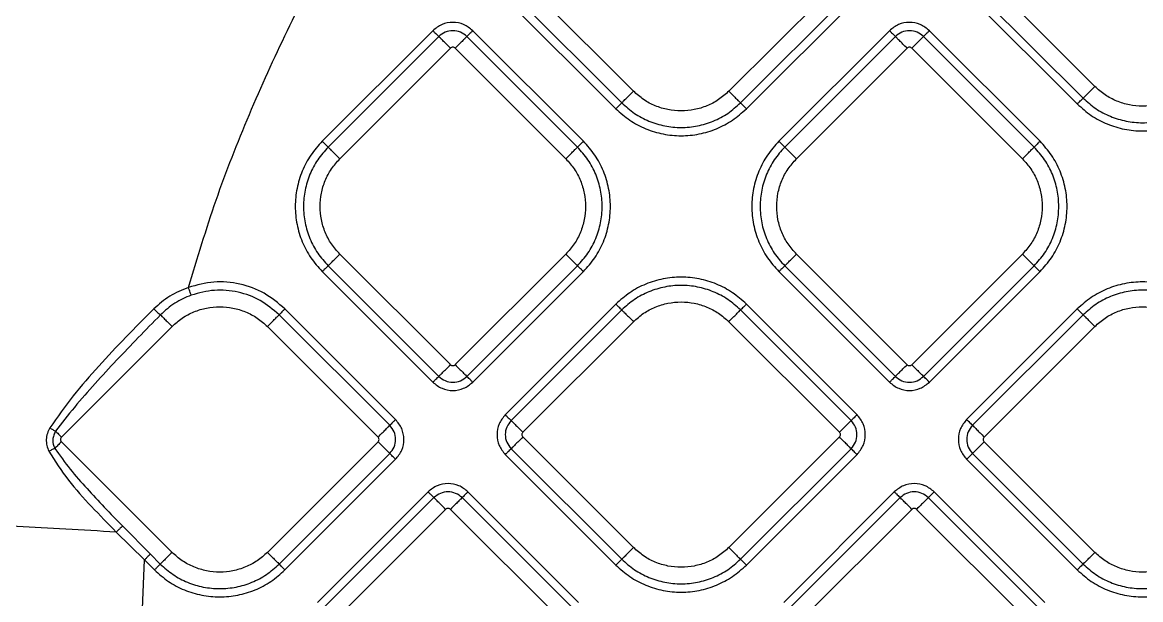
# Model space of a CAD drawing. Extents: x 943 to 1030, y 781 to 934.
# Drawn here: x 974.61 to 981.27, y 847.36 to 850.8 of the extents above; entities that cross this region are included whole.
import ezdxf

# ---------------------------------------------------------------- set-up
doc = ezdxf.new("R2010")
doc.units = 0
doc.header["$MEASUREMENT"] = 0
doc.layers.add('1', color=4, linetype='Continuous')

# ---------------------------------------------------------------- blocks, each defined once
blk = doc.blocks.new('AIRA')
at = {"layer": '1', "color": 3, "linetype": 'Continuous', "lineweight": 25}
for p, q in [((37.8158, 47.2516), (37.157, 47.9105)), ((35.0678, 47.2231), (34.409, 47.882)), ((36.2948, 47.882), (35.6359, 47.2231)), ((37.0873, 47.8407), (37.7461, 47.1819)), ((34.3044, 47.7774), (34.9632, 47.1185)), ((34.3393, 47.8122), (34.9981, 47.1534)), ((35.7057, 47.1534), (36.3645, 47.8122)), ((35.7405, 47.1185), (36.3994, 47.7774)), ((37.0524, 47.8059), (37.7113, 47.147)), ((33.8734, 47.5838), (33.2146, 46.925)), ((34.7697, 46.925), (34.1109, 47.5838)), ((36.5929, 47.5838), (35.9341, 46.925)), ((37.4892, 46.925), (36.8304, 47.5838)), ((33.9083, 47.549), (33.2495, 46.8902)), ((34.7348, 46.8902), (34.076, 47.549)), ((36.6278, 47.549), (35.9689, 46.8901)), ((37.4543, 46.8901), (36.7955, 47.549)), ((33.3192, 46.8204), (33.978, 47.4793)), ((34.0063, 47.4793), (34.6651, 46.8204)), ((36.0387, 46.8204), (36.6975, 47.4792)), ((36.7258, 47.4792), (37.3846, 46.8204)), ((33.978, 45.5935), (33.3192, 46.2523)), ((34.6651, 46.2523), (34.0063, 45.5935)), ((36.6975, 45.5934), (36.0387, 46.2523)), ((37.3846, 46.2523), (36.7258, 45.5934)), ((33.2495, 46.1826), (33.9083, 45.5237)), ((34.076, 45.5237), (34.7348, 46.1826)), ((35.9689, 46.1825), (36.6278, 45.5237)), ((36.7955, 45.5237), (37.4543, 46.1825)), ((33.2146, 46.1477), (33.8734, 45.4889)), ((34.1109, 45.4889), (34.7697, 46.1477)), ((35.9341, 46.1477), (36.5929, 45.4888)), ((36.8304, 45.4888), (37.4892, 46.1477)), ((34.9633, 45.9542), (34.3044, 45.2953)), ((36.3994, 45.2953), (35.7406, 45.9542)), ((33.6165, 45.232), (32.9577, 45.8908)), ((33.6514, 45.2668), (32.9925, 45.9257)), ((34.9981, 45.9193), (34.3393, 45.2605)), ((36.3645, 45.2605), (35.7057, 45.9193)), ((37.7112, 45.9257), (37.0524, 45.2668)), ((37.7461, 45.8908), (37.0873, 45.232)), ((31.661, 45.1622), (32.3198, 45.8211)), ((32.8879, 45.8211), (33.5468, 45.1622)), ((34.409, 45.1907), (35.0678, 45.8496)), ((35.636, 45.8496), (36.2948, 45.1907)), ((37.157, 45.1622), (37.8158, 45.8211)), ((35.0678, 44.5036), (34.409, 45.1625)), ((36.2948, 45.1625), (35.636, 44.5036)), ((32.3198, 44.4751), (31.661, 45.134)), ((33.5468, 45.134), (32.8879, 44.4751)), ((34.3393, 45.0927), (34.9981, 44.4339)), ((35.7057, 44.4339), (36.3645, 45.0927)), ((37.8158, 44.4751), (37.157, 45.134)), ((32.9577, 44.4054), (33.6165, 45.0642)), ((32.9925, 44.3705), (33.6514, 45.0294)), ((34.3044, 45.0579), (34.9633, 44.399)), ((35.7406, 44.399), (36.3994, 45.0579)), ((37.0524, 45.0294), (37.7112, 44.3705)), ((37.0873, 45.0642), (37.7461, 44.4054)), ((33.8449, 44.8358), (33.1861, 44.177)), ((34.7412, 44.177), (34.0824, 44.8358)), ((36.6214, 44.8358), (35.9626, 44.177)), ((37.5177, 44.177), (36.8589, 44.8358)), ((33.8798, 44.801), (33.2209, 44.1421)), ((34.7063, 44.1421), (34.0475, 44.801)), ((36.6563, 44.801), (35.9975, 44.1422)), ((37.4828, 44.1422), (36.824, 44.801)), ((33.2907, 44.0724), (33.9495, 44.7312)), ((33.9778, 44.7312), (34.6366, 44.0724)), ((36.0672, 44.0724), (36.726, 44.7313)), ((36.7543, 44.7313), (37.4131, 44.0724)), ((32.0266, 44.6303), (32.1907, 44.4647)), ((31.9877, 44.5961), (32.1559, 44.4299)), ((32.102, 43.0929), (32.1559, 44.4299)), ((32.1559, 44.4299), (32.2152, 44.3705)), ((32.1907, 44.4647), (32.2501, 44.4054))]:
    blk.add_line(p, q, dxfattribs=at)
for points, knots in [([(30.9137, 47.3891), (30.9741, 47.5793), (31.095, 47.9597), (31.3174, 48.5159), (31.5688, 49.0593), (31.8518, 49.587), (32.1624, 50.0992), (32.3938, 50.4245), (32.5094, 50.5871)], [0, 0, 0, 0, 0.166667, 0.333333, 0.5, 0.666668, 0.833334, 1, 1, 1, 1]), ([(32.4176, 46.0541), (32.4704, 46.2282), (32.5761, 46.5769), (32.7761, 47.0866), (33.0028, 47.586), (33.2546, 48.0743), (33.4417, 48.3891), (33.5353, 48.5465)], [0, 0, 0, 0, 0.199118, 0.39883, 0.599052, 0.79956, 1, 1, 1, 1]), ([(34.1109, 47.5838), (34.0935, 47.5976), (34.0587, 47.6251), (33.9921, 47.637), (33.9254, 47.625), (33.8908, 47.5976), (33.8734, 47.5838)], [0, 0, 0, 0, 0.250225, 0.500436, 0.750211, 1, 1, 1, 1]), ([(36.8304, 47.5838), (36.813, 47.5976), (36.7782, 47.625), (36.7116, 47.637), (36.6449, 47.625), (36.6103, 47.5975), (36.5929, 47.5838)], [0, 0, 0, 0, 0.250225, 0.500436, 0.750211, 1, 1, 1, 1]), ([(34.076, 47.549), (34.0638, 47.5587), (34.0392, 47.5781), (33.9921, 47.5865), (33.945, 47.5781), (33.9205, 47.5587), (33.9083, 47.549)], [0, 0, 0, 0, 0.249635, 0.500178, 0.750078, 1, 1, 1, 1]), ([(36.7955, 47.549), (36.7833, 47.5586), (36.7587, 47.578), (36.7116, 47.5865), (36.6645, 47.5781), (36.64, 47.5587), (36.6278, 47.549)], [0, 0, 0, 0, 0.249635, 0.500178, 0.750078, 1, 1, 1, 1]), ([(34.0063, 47.4793), (34.0042, 47.4809), (34.0001, 47.4842), (33.9921, 47.4856), (33.9842, 47.4842), (33.9801, 47.4809), (33.978, 47.4793)], [0, 0, 0, 0, 0.25001, 0.5, 0.74999, 1, 1, 1, 1]), ([(36.7258, 47.4792), (36.7237, 47.4809), (36.7196, 47.4842), (36.7116, 47.4856), (36.7037, 47.4842), (36.6996, 47.4809), (36.6975, 47.4792)], [0, 0, 0, 0, 0.25001, 0.5, 0.74999, 1, 1, 1, 1]), ([(32.4176, 46.0541), (32.3795, 46.0385), (32.3034, 46.0074), (32.242, 45.9529), (32.2115, 45.9258)], [0, 0, 0, 0, 0.501891, 1, 1, 1, 1]), ([(32.4343, 46.0077), (32.4004, 45.9933), (32.3326, 45.9643), (32.2781, 45.9148), (32.2509, 45.89)], [0, 0, 0, 0, 0.499947, 1, 1, 1, 1]), ([(32.2115, 45.9258), (32.1557, 45.8699), (32.0442, 45.7581), (31.883, 45.5861), (31.7274, 45.4097), (31.6377, 45.2814), (31.5928, 45.2173)], [0, 0, 0, 0, 0.250405, 0.500552, 0.750147, 1, 1, 1, 1]), ([(32.2509, 45.89), (32.2067, 45.845), (32.119, 45.7556), (31.989, 45.6198), (31.8617, 45.4818), (31.7386, 45.3422), (31.6633, 45.2446), (31.6264, 45.1968)], [0, 0, 0, 0, 0.202346, 0.401618, 0.603557, 0.80574, 1, 1, 1, 1]), ([(32.2115, 45.9258), (32.2156, 45.9218), (32.2242, 45.9134), (32.2364, 45.902), (32.2462, 45.8934), (32.2493, 45.8911), (32.2509, 45.89)], [0, 0, 0, 0, 0.241766, 0.5, 0.758234, 1, 1, 1, 1]), ([(33.978, 45.5935), (33.9801, 45.5918), (33.9842, 45.5885), (33.9921, 45.5871), (34.0001, 45.5885), (34.0042, 45.5918), (34.0063, 45.5935)], [0, 0, 0, 0, 0.25001, 0.5, 0.74999, 1, 1, 1, 1]), ([(36.6975, 45.5934), (36.6996, 45.5918), (36.7037, 45.5885), (36.7116, 45.5871), (36.7196, 45.5885), (36.7237, 45.5918), (36.7258, 45.5934)], [0, 0, 0, 0, 0.25001, 0.5, 0.74999, 1, 1, 1, 1]), ([(33.8734, 45.4889), (33.8908, 45.4751), (33.9256, 45.4477), (33.9922, 45.4357), (34.0589, 45.4477), (34.0935, 45.4752), (34.1109, 45.4889)], [0, 0, 0, 0, 0.250225, 0.500436, 0.750211, 1, 1, 1, 1]), ([(33.9083, 45.5237), (33.9205, 45.5141), (33.9451, 45.4947), (33.9921, 45.4862), (34.0393, 45.4946), (34.0638, 45.514), (34.076, 45.5237)], [0, 0, 0, 0, 0.249635, 0.500178, 0.750078, 1, 1, 1, 1]), ([(36.5929, 45.4888), (36.6103, 45.4751), (36.645, 45.4476), (36.7117, 45.4357), (36.7784, 45.4477), (36.813, 45.4751), (36.8304, 45.4888)], [0, 0, 0, 0, 0.250225, 0.500436, 0.750211, 1, 1, 1, 1]), ([(36.6278, 45.5237), (36.64, 45.514), (36.6646, 45.4946), (36.7116, 45.4861), (36.7588, 45.4946), (36.7832, 45.514), (36.7955, 45.5237)], [0, 0, 0, 0, 0.249635, 0.500178, 0.750078, 1, 1, 1, 1]), ([(34.3044, 45.2953), (34.2907, 45.2779), (34.2632, 45.2432), (34.2513, 45.1765), (34.2632, 45.1099), (34.2907, 45.0752), (34.3044, 45.0579)], [0, 0, 0, 0, 0.250225, 0.500436, 0.750211, 1, 1, 1, 1]), ([(36.3994, 45.0579), (36.4131, 45.0753), (36.4406, 45.11), (36.4526, 45.1767), (36.4406, 45.2433), (36.4131, 45.278), (36.3994, 45.2953)], [0, 0, 0, 0, 0.250225, 0.500436, 0.750211, 1, 1, 1, 1]), ([(33.6165, 45.0642), (33.6262, 45.0765), (33.6456, 45.101), (33.6541, 45.1481), (33.6456, 45.1952), (33.6262, 45.2197), (33.6165, 45.232)], [0, 0, 0, 0, 0.249635, 0.500178, 0.750078, 1, 1, 1, 1]), ([(33.6514, 45.0294), (33.6651, 45.0467), (33.6926, 45.0815), (33.7045, 45.1482), (33.6925, 45.2148), (33.6651, 45.2495), (33.6514, 45.2668)], [0, 0, 0, 0, 0.250225, 0.500436, 0.750211, 1, 1, 1, 1]), ([(34.3393, 45.2605), (34.3296, 45.2482), (34.3102, 45.2237), (34.3017, 45.1766), (34.3102, 45.1295), (34.3296, 45.105), (34.3393, 45.0927)], [0, 0, 0, 0, 0.249635, 0.500178, 0.750078, 1, 1, 1, 1]), ([(36.3645, 45.0927), (36.3742, 45.105), (36.3936, 45.1295), (36.4021, 45.1766), (36.3936, 45.2237), (36.3742, 45.2482), (36.3645, 45.2605)], [0, 0, 0, 0, 0.249635, 0.500178, 0.750078, 1, 1, 1, 1]), ([(37.0524, 45.2668), (37.0387, 45.2494), (37.0112, 45.2147), (36.9992, 45.148), (37.0112, 45.0814), (37.0387, 45.0467), (37.0524, 45.0294)], [0, 0, 0, 0, 0.250225, 0.500436, 0.750211, 1, 1, 1, 1]), ([(37.0873, 45.232), (37.0776, 45.2197), (37.0582, 45.1952), (37.0497, 45.1481), (37.0581, 45.101), (37.0775, 45.0765), (37.0873, 45.0642)], [0, 0, 0, 0, 0.249635, 0.500178, 0.750078, 1, 1, 1, 1]), ([(31.5928, 45.2173), (31.5871, 45.2064), (31.5756, 45.1848), (31.5698, 45.148), (31.5719, 45.111), (31.5814, 45.0888), (31.5862, 45.0776)], [0, 0, 0, 0, 0.250928, 0.500383, 0.749501, 1, 1, 1, 1]), ([(31.5928, 45.2173), (31.5955, 45.2155), (31.6009, 45.2118), (31.6097, 45.2064), (31.6183, 45.2012), (31.6237, 45.1982), (31.6264, 45.1968)], [0, 0, 0, 0, 0.247402, 0.5, 0.752598, 1, 1, 1, 1]), ([(31.6264, 45.1968), (31.6221, 45.1889), (31.6135, 45.1732), (31.6106, 45.1551), (31.6101, 45.1461), (31.6101, 45.1459), (31.6101, 45.1453), (31.61, 45.1431), (31.61, 45.1343), (31.6117, 45.117), (31.618, 45.1028), (31.6217, 45.0946)], [0, 0, 0, 0, 0.249589, 0.500225, 0.500357, 0.501475, 0.504643, 0.516735, 0.563922, 0.749672, 1, 1, 1, 1]), ([(31.661, 45.1622), (31.6593, 45.1602), (31.6561, 45.156), (31.6547, 45.1481), (31.6561, 45.1401), (31.6593, 45.136), (31.661, 45.134)], [0, 0, 0, 0, 0.25001, 0.5, 0.74999, 1, 1, 1, 1]), ([(33.5468, 45.134), (33.5484, 45.136), (33.5517, 45.1401), (33.5531, 45.1481), (33.5517, 45.156), (33.5484, 45.1602), (33.5468, 45.1622)], [0, 0, 0, 0, 0.25001, 0.5, 0.74999, 1, 1, 1, 1]), ([(34.409, 45.1907), (34.4074, 45.1887), (34.4041, 45.1845), (34.4027, 45.1766), (34.4041, 45.1687), (34.4074, 45.1645), (34.409, 45.1625)], [0, 0, 0, 0, 0.2500103, 0.5, 0.7499897, 1, 1, 1, 1]), ([(36.2948, 45.1625), (36.2965, 45.1645), (36.2997, 45.1687), (36.3011, 45.1766), (36.2997, 45.1845), (36.2965, 45.1887), (36.2948, 45.1907)], [0, 0, 0, 0, 0.25001, 0.5, 0.74999, 1, 1, 1, 1]), ([(37.157, 45.1622), (37.1553, 45.1602), (37.1521, 45.156), (37.1507, 45.1481), (37.1521, 45.1401), (37.1553, 45.136), (37.157, 45.134)], [0, 0, 0, 0, 0.25001, 0.5, 0.74999, 1, 1, 1, 1]), ([(31.5862, 45.0776), (31.5891, 45.0793), (31.5949, 45.0826), (31.6041, 45.0872), (31.6133, 45.0914), (31.6189, 45.0936), (31.6217, 45.0946)], [0, 0, 0, 0, 0.24737, 0.5, 0.75263, 1, 1, 1, 1]), ([(31.6217, 45.0946), (31.6514, 45.053), (31.7109, 44.9696), (31.8123, 44.8551), (31.9175, 44.7421), (31.9896, 44.6682), (32.0266, 44.6303)], [0, 0, 0, 0, 0.249902, 0.499849, 0.743772, 1, 1, 1, 1]), ([(31.5862, 45.0776), (31.6234, 45.0193), (31.698, 44.9024), (31.8397, 44.7471), (31.9383, 44.6464), (31.9877, 44.5961)], [0, 0, 0, 0, 0.332782, 0.666473, 1, 1, 1, 1]), ([(34.0824, 44.8358), (34.065, 44.8496), (34.0302, 44.877), (33.9636, 44.889), (33.8969, 44.877), (33.8623, 44.8495), (33.8449, 44.8358)], [0, 0, 0, 0, 0.250225, 0.500436, 0.750211, 1, 1, 1, 1]), ([(34.0475, 44.801), (34.0353, 44.8106), (34.0107, 44.83), (33.9636, 44.8385), (33.9165, 44.8301), (33.892, 44.8107), (33.8798, 44.801)], [0, 0, 0, 0, 0.249635, 0.500178, 0.750078, 1, 1, 1, 1]), ([(36.8589, 44.8358), (36.8415, 44.8496), (36.8067, 44.8771), (36.7401, 44.889), (36.6734, 44.877), (36.6388, 44.8496), (36.6214, 44.8358)], [0, 0, 0, 0, 0.250225, 0.500436, 0.750211, 1, 1, 1, 1]), ([(36.824, 44.801), (36.8118, 44.8107), (36.7872, 44.8301), (36.7401, 44.8385), (36.693, 44.8301), (36.6685, 44.8107), (36.6563, 44.801)], [0, 0, 0, 0, 0.249635, 0.500178, 0.750078, 1, 1, 1, 1]), ([(31.9877, 44.5961), (31.8869, 44.6016), (31.6854, 44.6128), (31.3954, 44.6289), (31.123, 44.644), (30.8748, 44.6578), (30.6564, 44.6699), (30.4737, 44.68), (30.3274, 44.6882), (30.2661, 44.6916), (30.2354, 44.6933)], [0, 0, 0, 0, 0.1250044, 0.2499982, 0.3750021, 0.4999978, 0.6250008, 0.7499975, 0.8749979, 1, 1, 1, 1]), ([(33.9778, 44.7312), (33.9757, 44.7329), (33.9716, 44.7362), (33.9636, 44.7376), (33.9557, 44.7362), (33.9516, 44.7329), (33.9495, 44.7312)], [0, 0, 0, 0, 0.25001, 0.5, 0.74999, 1, 1, 1, 1]), ([(36.7543, 44.7313), (36.7522, 44.7329), (36.7481, 44.7362), (36.7401, 44.7376), (36.7322, 44.7362), (36.7281, 44.7329), (36.726, 44.7313)], [0, 0, 0, 0, 0.25001, 0.5, 0.74999, 1, 1, 1, 1]), ([(32.0266, 44.6303), (32.025, 44.6293), (32.0219, 44.6272), (32.0122, 44.6191), (32.0003, 44.6082), (31.9918, 44.6), (31.9877, 44.596)], [0, 0, 0, 0, 0.242083, 0.500023, 0.75795, 1, 1, 1, 1])]:
    blk.add_open_spline(points, degree=3, knots=knots, dxfattribs=at)
for points in [[(33.8734, 47.5838), (33.8776, 47.5797), (33.8858, 47.5714), (33.8967, 47.5606), (33.905, 47.5523), (33.9072, 47.5501), (33.9083, 47.549)], [(34.1109, 47.5838), (34.1067, 47.5797), (34.0985, 47.5714), (34.0876, 47.5606), (34.0793, 47.5523), (34.0771, 47.5501), (34.076, 47.549)], [(36.5929, 47.5838), (36.5971, 47.5797), (36.6053, 47.5714), (36.6162, 47.5606), (36.6245, 47.5523), (36.6267, 47.5501), (36.6278, 47.549)], [(36.8304, 47.5838), (36.8262, 47.5797), (36.8179, 47.5714), (36.8071, 47.5606), (36.7988, 47.5523), (36.7966, 47.5501), (36.7955, 47.549)], [(33.978, 47.4793), (33.9697, 47.4875), (33.9532, 47.5041), (33.9315, 47.5258), (33.9149, 47.5423), (33.9105, 47.5468), (33.9083, 47.549)], [(34.076, 47.549), (34.0738, 47.5468), (34.0694, 47.5423), (34.0528, 47.5258), (34.0311, 47.5041), (34.0146, 47.4875), (34.0063, 47.4793)], [(36.6975, 47.4792), (36.6892, 47.4875), (36.6727, 47.5041), (36.651, 47.5257), (36.6344, 47.5423), (36.63, 47.5467), (36.6278, 47.549)], [(36.7955, 47.549), (36.7933, 47.5467), (36.7889, 47.5423), (36.7723, 47.5257), (36.7506, 47.5041), (36.7341, 47.4875), (36.7258, 47.4792)], [(34.9981, 47.1534), (35.0003, 47.1556), (35.0047, 47.16), (35.0213, 47.1766), (35.043, 47.1983), (35.0595, 47.2148), (35.0678, 47.2231)], [(35.6359, 47.2231), (35.6163, 47.2056), (35.577, 47.1705), (35.5065, 47.1338), (35.4308, 47.1106), (35.3519, 47.1029), (35.273, 47.1106), (35.1973, 47.1338), (35.1268, 47.1705), (35.0875, 47.2056), (35.0678, 47.2231)], [(35.6359, 47.2231), (35.6442, 47.2148), (35.6608, 47.1983), (35.6824, 47.1766), (35.699, 47.16), (35.7035, 47.1556), (35.7057, 47.1534)], [(37.8158, 47.2516), (37.8076, 47.2434), (37.791, 47.2268), (37.7694, 47.2051), (37.7528, 47.1885), (37.7483, 47.1841), (37.7461, 47.1819)], [(38.384, 47.2516), (38.3643, 47.2341), (38.325, 47.199), (38.2545, 47.1623), (38.1788, 47.1391), (38.0999, 47.1314), (38.021, 47.1391), (37.9453, 47.1623), (37.8748, 47.199), (37.8355, 47.2341), (37.8158, 47.2516)], [(34.9981, 47.1534), (34.997, 47.1523), (34.9948, 47.1501), (34.9865, 47.1418), (34.9756, 47.131), (34.9674, 47.1227), (34.9632, 47.1185)], [(34.9981, 47.1534), (35.0226, 47.1316), (35.0715, 47.0879), (35.1593, 47.0421), (35.2536, 47.0133), (35.3519, 47.0037), (35.4502, 47.0133), (35.5444, 47.0421), (35.6322, 47.0879), (35.6812, 47.1316), (35.7057, 47.1534)], [(35.7405, 47.1185), (35.7364, 47.1227), (35.7281, 47.131), (35.7173, 47.1418), (35.709, 47.1501), (35.7068, 47.1523), (35.7057, 47.1534)], [(37.7113, 47.147), (37.7154, 47.1512), (37.7237, 47.1595), (37.7345, 47.1703), (37.7428, 47.1786), (37.745, 47.1808), (37.7461, 47.1819)], [(37.7461, 47.1819), (37.7706, 47.1601), (37.8195, 47.1164), (37.9074, 47.0706), (38.0016, 47.0418), (38.0999, 47.0322), (38.1982, 47.0418), (38.2924, 47.0706), (38.3803, 47.1164), (38.4292, 47.1601), (38.4537, 47.1819)], [(34.9632, 47.1185), (34.9901, 47.0945), (35.0439, 47.0466), (35.1404, 46.9963), (35.2439, 46.9646), (35.3519, 46.954), (35.4598, 46.9646), (35.5634, 46.9963), (35.6599, 47.0466), (35.7136, 47.0945), (35.7405, 47.1185)], [(37.7113, 47.147), (37.7381, 47.1231), (37.7919, 47.0751), (37.8884, 47.0248), (37.9919, 46.9931), (38.0999, 46.9825), (38.2079, 46.9931), (38.3114, 47.0248), (38.4079, 47.0751), (38.4617, 47.1231), (38.4886, 47.147)], [(33.2146, 46.925), (33.1906, 46.8981), (33.1426, 46.8444), (33.0924, 46.7479), (33.0606, 46.6443), (33.0501, 46.5364), (33.0606, 46.4284), (33.0924, 46.3249), (33.1426, 46.2284), (33.1906, 46.1746), (33.2146, 46.1477)], [(33.2495, 46.8902), (33.2276, 46.8657), (33.1839, 46.8167), (33.1382, 46.7289), (33.1093, 46.6346), (33.0997, 46.5364), (33.1093, 46.4381), (33.1382, 46.3438), (33.1839, 46.256), (33.2276, 46.207), (33.2495, 46.1826)], [(33.2146, 46.925), (33.2187, 46.9209), (33.227, 46.9126), (33.2378, 46.9018), (33.2461, 46.8935), (33.2483, 46.8913), (33.2495, 46.8902)], [(33.3192, 46.8204), (33.3109, 46.8287), (33.2943, 46.8453), (33.2727, 46.8669), (33.2561, 46.8835), (33.2517, 46.8879), (33.2495, 46.8902)], [(34.6651, 46.8204), (34.6734, 46.8287), (34.69, 46.8453), (34.7116, 46.8669), (34.7282, 46.8835), (34.7326, 46.8879), (34.7348, 46.8902)], [(34.7697, 46.925), (34.7656, 46.9209), (34.7573, 46.9126), (34.7465, 46.9018), (34.7382, 46.8935), (34.736, 46.8913), (34.7348, 46.8902)], [(34.7348, 46.1826), (34.7567, 46.207), (34.8004, 46.256), (34.8461, 46.3438), (34.875, 46.4381), (34.8846, 46.5364), (34.875, 46.6346), (34.8461, 46.7289), (34.8004, 46.8167), (34.7567, 46.8657), (34.7348, 46.8902)], [(34.7697, 46.1477), (34.7937, 46.1746), (34.8417, 46.2284), (34.8919, 46.3249), (34.9237, 46.4284), (34.9342, 46.5364), (34.9237, 46.6443), (34.8919, 46.7479), (34.8417, 46.8444), (34.7937, 46.8981), (34.7697, 46.925)], [(35.9341, 46.925), (35.9101, 46.8981), (35.8621, 46.8443), (35.8118, 46.7478), (35.7801, 46.6443), (35.7696, 46.5363), (35.7801, 46.4284), (35.8118, 46.3248), (35.8621, 46.2283), (35.9101, 46.1746), (35.9341, 46.1477)], [(35.9689, 46.8901), (35.9471, 46.8656), (35.9034, 46.8167), (35.8577, 46.7289), (35.8288, 46.6346), (35.8192, 46.5363), (35.8288, 46.4381), (35.8577, 46.3438), (35.9034, 46.256), (35.9471, 46.207), (35.9689, 46.1825)], [(35.9341, 46.925), (35.9382, 46.9208), (35.9465, 46.9126), (35.9573, 46.9017), (35.9656, 46.8934), (35.9678, 46.8912), (35.9689, 46.8901)], [(36.0387, 46.8204), (36.0304, 46.8287), (36.0138, 46.8452), (35.9922, 46.8669), (35.9756, 46.8835), (35.9712, 46.8879), (35.9689, 46.8901)], [(37.3846, 46.8204), (37.3929, 46.8287), (37.4094, 46.8452), (37.4311, 46.8669), (37.4477, 46.8835), (37.4521, 46.8879), (37.4543, 46.8901)], [(37.4892, 46.925), (37.4851, 46.9208), (37.4768, 46.9126), (37.466, 46.9017), (37.4577, 46.8934), (37.4554, 46.8912), (37.4543, 46.8901)], [(37.4543, 46.1825), (37.4762, 46.207), (37.5199, 46.256), (37.5656, 46.3438), (37.5945, 46.4381), (37.6041, 46.5363), (37.5945, 46.6346), (37.5656, 46.7289), (37.5199, 46.8167), (37.4762, 46.8656), (37.4543, 46.8901)], [(37.4892, 46.1477), (37.5132, 46.1746), (37.5612, 46.2283), (37.6114, 46.3248), (37.6431, 46.4284), (37.6537, 46.5363), (37.6431, 46.6443), (37.6114, 46.7478), (37.5612, 46.8443), (37.5132, 46.8981), (37.4892, 46.925)], [(33.3192, 46.2523), (33.3016, 46.2719), (33.2666, 46.3112), (33.2298, 46.3818), (33.2067, 46.4575), (33.1989, 46.5364), (33.2067, 46.6153), (33.2298, 46.691), (33.2666, 46.7615), (33.3016, 46.8008), (33.3192, 46.8204)], [(34.6651, 46.8204), (34.6827, 46.8008), (34.7177, 46.7615), (34.7545, 46.691), (34.7776, 46.6153), (34.7854, 46.5364), (34.7776, 46.4575), (34.7545, 46.3818), (34.7177, 46.3112), (34.6827, 46.2719), (34.6651, 46.2523)], [(36.0387, 46.2523), (36.0211, 46.2719), (35.9861, 46.3112), (35.9493, 46.3817), (35.9261, 46.4574), (35.9184, 46.5363), (35.9261, 46.6152), (35.9493, 46.6909), (35.9861, 46.7615), (36.0211, 46.8007), (36.0387, 46.8204)], [(37.3846, 46.8204), (37.4021, 46.8007), (37.4372, 46.7615), (37.474, 46.6909), (37.4971, 46.6152), (37.5048, 46.5363), (37.4971, 46.4574), (37.474, 46.3817), (37.4372, 46.3112), (37.4021, 46.2719), (37.3846, 46.2523)], [(33.2495, 46.1826), (33.2517, 46.1848), (33.2561, 46.1892), (33.2727, 46.2058), (33.2943, 46.2275), (33.3109, 46.244), (33.3192, 46.2523)], [(34.6651, 46.2523), (34.6734, 46.244), (34.69, 46.2275), (34.7116, 46.2058), (34.7282, 46.1892), (34.7326, 46.1848), (34.7348, 46.1826)], [(35.9689, 46.1825), (35.9712, 46.1848), (35.9756, 46.1892), (35.9922, 46.2058), (36.0138, 46.2274), (36.0304, 46.244), (36.0387, 46.2523)], [(37.3846, 46.2523), (37.3929, 46.244), (37.4094, 46.2274), (37.4311, 46.2058), (37.4477, 46.1892), (37.4521, 46.1848), (37.4543, 46.1825)], [(33.2495, 46.1826), (33.2483, 46.1815), (33.2461, 46.1793), (33.2378, 46.171), (33.227, 46.1601), (33.2187, 46.1519), (33.2146, 46.1477)], [(34.7697, 46.1477), (34.7656, 46.1519), (34.7573, 46.1601), (34.7465, 46.171), (34.7382, 46.1793), (34.736, 46.1815), (34.7348, 46.1826)], [(35.9689, 46.1825), (35.9678, 46.1814), (35.9656, 46.1792), (35.9573, 46.1709), (35.9465, 46.1601), (35.9382, 46.1518), (35.9341, 46.1477)], [(37.4892, 46.1477), (37.4851, 46.1518), (37.4768, 46.1601), (37.466, 46.1709), (37.4577, 46.1792), (37.4554, 46.1814), (37.4543, 46.1825)], [(32.9925, 45.9257), (32.9529, 45.9593), (32.8736, 46.0266), (32.7252, 46.0797), (32.5683, 46.0949), (32.4678, 46.0677), (32.4176, 46.0541)], [(35.7406, 45.9542), (35.7137, 45.9782), (35.6599, 46.0261), (35.5634, 46.0764), (35.4599, 46.1081), (35.3519, 46.1187), (35.2439, 46.1081), (35.1404, 46.0764), (35.0439, 46.0261), (34.9901, 45.9782), (34.9633, 45.9542)], [(32.4343, 46.0077), (32.4338, 46.0092), (32.4328, 46.0121), (32.4288, 46.0232), (32.4236, 46.0376), (32.4196, 46.0486), (32.4176, 46.0541)], [(32.9577, 45.8908), (32.9216, 45.9214), (32.8494, 45.9827), (32.7143, 46.0311), (32.5715, 46.0448), (32.4801, 46.0201), (32.4343, 46.0077)], [(35.7057, 45.9193), (35.6812, 45.9411), (35.6323, 45.9848), (35.5444, 46.0306), (35.4502, 46.0594), (35.3519, 46.069), (35.2536, 46.0594), (35.1594, 46.0306), (35.0715, 45.9848), (35.0226, 45.9411), (34.9981, 45.9193)], [(38.4885, 45.9257), (38.4616, 45.9496), (38.4079, 45.9976), (38.3114, 46.0479), (38.2078, 46.0796), (38.0999, 46.0902), (37.9919, 46.0796), (37.8884, 46.0479), (37.7919, 45.9976), (37.7381, 45.9496), (37.7112, 45.9257)], [(38.4537, 45.8908), (38.4292, 45.9126), (38.3802, 45.9563), (38.2924, 46.0021), (38.1982, 46.0309), (38.0999, 46.0405), (38.0016, 46.0309), (37.9073, 46.0021), (37.8195, 45.9563), (37.7706, 45.9126), (37.7461, 45.8908)], [(34.9981, 45.9193), (34.997, 45.9204), (34.9948, 45.9226), (34.9865, 45.9309), (34.9757, 45.9417), (34.9674, 45.95), (34.9633, 45.9542)], [(35.0678, 45.8496), (35.0875, 45.8671), (35.1268, 45.9022), (35.1973, 45.9389), (35.273, 45.9621), (35.3519, 45.9698), (35.4308, 45.9621), (35.5065, 45.9389), (35.577, 45.9022), (35.6163, 45.8671), (35.636, 45.8496)], [(35.7406, 45.9542), (35.7364, 45.95), (35.7281, 45.9417), (35.7173, 45.9309), (35.709, 45.9226), (35.7068, 45.9204), (35.7057, 45.9193)], [(32.2509, 45.89), (32.2534, 45.8875), (32.2584, 45.8825), (32.275, 45.8659), (32.296, 45.8449), (32.3119, 45.829), (32.3198, 45.8211)], [(32.3198, 45.8211), (32.3395, 45.8386), (32.3788, 45.8737), (32.4493, 45.9104), (32.525, 45.9336), (32.6039, 45.9413), (32.6828, 45.9336), (32.7585, 45.9104), (32.829, 45.8737), (32.8683, 45.8386), (32.8879, 45.8211)], [(32.8879, 45.8211), (32.8962, 45.8293), (32.9128, 45.8459), (32.9344, 45.8676), (32.951, 45.8842), (32.9555, 45.8886), (32.9577, 45.8908)], [(32.9925, 45.9257), (32.9884, 45.9215), (32.9801, 45.9132), (32.9693, 45.9024), (32.961, 45.8941), (32.9588, 45.8919), (32.9577, 45.8908)], [(34.9981, 45.9193), (35.0003, 45.9171), (35.0048, 45.9127), (35.0214, 45.8961), (35.043, 45.8744), (35.0596, 45.8579), (35.0678, 45.8496)], [(35.636, 45.8496), (35.6443, 45.8579), (35.6608, 45.8744), (35.6825, 45.8961), (35.6991, 45.9127), (35.7035, 45.9171), (35.7057, 45.9193)], [(37.7112, 45.9257), (37.7154, 45.9215), (37.7236, 45.9132), (37.7345, 45.9024), (37.7428, 45.8941), (37.745, 45.8919), (37.7461, 45.8908)], [(37.8158, 45.8211), (37.8075, 45.8293), (37.791, 45.8459), (37.7693, 45.8676), (37.7527, 45.8842), (37.7483, 45.8886), (37.7461, 45.8908)], [(37.8158, 45.8211), (37.8355, 45.8386), (37.8748, 45.8737), (37.9453, 45.9104), (38.021, 45.9336), (38.0999, 45.9413), (38.1788, 45.9336), (38.2545, 45.9104), (38.325, 45.8737), (38.3643, 45.8386), (38.3839, 45.8211)], [(33.9083, 45.5237), (33.9105, 45.526), (33.9149, 45.5304), (33.9315, 45.547), (33.9532, 45.5686), (33.9697, 45.5852), (33.978, 45.5935)], [(34.0063, 45.5935), (34.0146, 45.5852), (34.0311, 45.5686), (34.0528, 45.547), (34.0694, 45.5304), (34.0738, 45.526), (34.076, 45.5237)], [(36.6278, 45.5237), (36.63, 45.5259), (36.6344, 45.5303), (36.651, 45.5469), (36.6727, 45.5686), (36.6892, 45.5852), (36.6975, 45.5934)], [(36.7258, 45.5934), (36.7341, 45.5852), (36.7506, 45.5686), (36.7723, 45.5469), (36.7889, 45.5303), (36.7933, 45.5259), (36.7955, 45.5237)], [(33.8734, 45.4889), (33.8776, 45.493), (33.8858, 45.5013), (33.8967, 45.5121), (33.905, 45.5204), (33.9072, 45.5226), (33.9083, 45.5237)], [(34.1109, 45.4889), (34.1067, 45.493), (34.0985, 45.5013), (34.0876, 45.5121), (34.0793, 45.5204), (34.0771, 45.5226), (34.076, 45.5237)], [(36.5929, 45.4888), (36.5971, 45.493), (36.6053, 45.5013), (36.6162, 45.5121), (36.6245, 45.5204), (36.6267, 45.5226), (36.6278, 45.5237)], [(36.8304, 45.4888), (36.8262, 45.493), (36.8179, 45.5013), (36.8071, 45.5121), (36.7988, 45.5204), (36.7966, 45.5226), (36.7955, 45.5237)], [(34.3044, 45.2953), (34.3086, 45.2912), (34.3168, 45.2829), (34.3277, 45.2721), (34.336, 45.2638), (34.3382, 45.2616), (34.3393, 45.2605)], [(36.3994, 45.2953), (36.3953, 45.2912), (36.387, 45.2829), (36.3761, 45.2721), (36.3679, 45.2638), (36.3656, 45.2616), (36.3645, 45.2605)], [(33.5468, 45.1622), (33.5551, 45.1705), (33.5716, 45.1871), (33.5933, 45.2087), (33.6099, 45.2253), (33.6143, 45.2297), (33.6165, 45.232)], [(33.6514, 45.2668), (33.6472, 45.2627), (33.6389, 45.2544), (33.6281, 45.2436), (33.6198, 45.2353), (33.6176, 45.2331), (33.6165, 45.232)], [(34.3393, 45.2605), (34.3415, 45.2583), (34.3459, 45.2538), (34.3625, 45.2372), (34.3842, 45.2156), (34.4007, 45.199), (34.409, 45.1907)], [(36.2948, 45.1907), (36.3031, 45.199), (36.3196, 45.2156), (36.3413, 45.2372), (36.3579, 45.2538), (36.3623, 45.2583), (36.3645, 45.2605)], [(37.0524, 45.2668), (37.0565, 45.2627), (37.0648, 45.2544), (37.0756, 45.2436), (37.0839, 45.2353), (37.0861, 45.2331), (37.0873, 45.232)], [(37.0873, 45.232), (37.0895, 45.2297), (37.0939, 45.2253), (37.1105, 45.2087), (37.1321, 45.1871), (37.1487, 45.1705), (37.157, 45.1622)], [(31.6264, 45.1968), (31.6319, 45.1913), (31.6428, 45.1804), (31.6549, 45.1683), (31.661, 45.1622)], [(34.409, 45.1625), (34.4007, 45.1542), (34.3842, 45.1376), (34.3625, 45.116), (34.3459, 45.0994), (34.3415, 45.095), (34.3393, 45.0927)], [(36.3645, 45.0927), (36.3623, 45.095), (36.3579, 45.0994), (36.3413, 45.116), (36.3196, 45.1376), (36.3031, 45.1542), (36.2948, 45.1625)], [(31.661, 45.134), (31.654, 45.127), (31.64, 45.113), (31.6278, 45.1008), (31.6217, 45.0946)], [(33.6165, 45.0642), (33.6143, 45.0664), (33.6099, 45.0709), (33.5933, 45.0875), (33.5716, 45.1091), (33.5551, 45.1257), (33.5468, 45.134)], [(34.3044, 45.0579), (34.3086, 45.062), (34.3168, 45.0703), (34.3277, 45.0811), (34.336, 45.0894), (34.3382, 45.0916), (34.3393, 45.0927)], [(36.3994, 45.0579), (36.3953, 45.062), (36.387, 45.0703), (36.3761, 45.0811), (36.3679, 45.0894), (36.3656, 45.0916), (36.3645, 45.0927)], [(37.157, 45.134), (37.1487, 45.1257), (37.1321, 45.1091), (37.1105, 45.0875), (37.0939, 45.0709), (37.0895, 45.0664), (37.0873, 45.0642)], [(33.6514, 45.0294), (33.6472, 45.0335), (33.6389, 45.0418), (33.6281, 45.0526), (33.6198, 45.0609), (33.6176, 45.0631), (33.6165, 45.0642)], [(37.0524, 45.0294), (37.0565, 45.0335), (37.0648, 45.0418), (37.0756, 45.0526), (37.0839, 45.0609), (37.0861, 45.0631), (37.0873, 45.0642)], [(33.8449, 44.8358), (33.8491, 44.8317), (33.8573, 44.8234), (33.8682, 44.8126), (33.8765, 44.8043), (33.8787, 44.8021), (33.8798, 44.801)], [(34.0824, 44.8358), (34.0782, 44.8317), (34.0699, 44.8234), (34.0591, 44.8126), (34.0508, 44.8043), (34.0486, 44.8021), (34.0475, 44.801)], [(36.6214, 44.8358), (36.6256, 44.8317), (36.6338, 44.8234), (36.6447, 44.8126), (36.653, 44.8043), (36.6552, 44.8021), (36.6563, 44.801)], [(36.8589, 44.8358), (36.8547, 44.8317), (36.8465, 44.8234), (36.8356, 44.8126), (36.8273, 44.8043), (36.8251, 44.8021), (36.824, 44.801)], [(33.9495, 44.7312), (33.9412, 44.7395), (33.9247, 44.7561), (33.903, 44.7777), (33.8864, 44.7943), (33.882, 44.7987), (33.8798, 44.801)], [(34.0475, 44.801), (34.0453, 44.7987), (34.0409, 44.7943), (34.0243, 44.7777), (34.0026, 44.7561), (33.9861, 44.7395), (33.9778, 44.7312)], [(36.726, 44.7313), (36.7177, 44.7395), (36.7012, 44.7561), (36.6795, 44.7778), (36.6629, 44.7943), (36.6585, 44.7988), (36.6563, 44.801)], [(36.824, 44.801), (36.8218, 44.7988), (36.8174, 44.7943), (36.8008, 44.7778), (36.7791, 44.7561), (36.7626, 44.7395), (36.7543, 44.7313)], [(35.0678, 44.5036), (35.0596, 44.4954), (35.043, 44.4788), (35.0214, 44.4571), (35.0048, 44.4405), (35.0003, 44.4361), (34.9981, 44.4339)], [(35.636, 44.5036), (35.6163, 44.4861), (35.577, 44.451), (35.5065, 44.4143), (35.4308, 44.3911), (35.3519, 44.3834), (35.273, 44.3911), (35.1973, 44.4143), (35.1268, 44.451), (35.0875, 44.4861), (35.0678, 44.5036)], [(35.636, 44.5036), (35.6443, 44.4954), (35.6608, 44.4788), (35.6825, 44.4571), (35.6991, 44.4405), (35.7035, 44.4361), (35.7057, 44.4339)], [(32.1907, 44.4647), (32.1896, 44.4636), (32.1874, 44.4614), (32.1791, 44.4531), (32.1683, 44.4423), (32.16, 44.434), (32.1559, 44.4299)], [(32.3198, 44.4751), (32.3115, 44.4668), (32.295, 44.4503), (32.2733, 44.4286), (32.2567, 44.412), (32.2523, 44.4076), (32.2501, 44.4054)], [(32.8879, 44.4751), (32.8683, 44.4576), (32.829, 44.4225), (32.7585, 44.3858), (32.6828, 44.3626), (32.6039, 44.3549), (32.525, 44.3626), (32.4493, 44.3858), (32.3788, 44.4225), (32.3395, 44.4576), (32.3198, 44.4751)], [(32.8879, 44.4751), (32.8962, 44.4668), (32.9128, 44.4503), (32.9344, 44.4286), (32.951, 44.412), (32.9555, 44.4076), (32.9577, 44.4054)], [(34.9633, 44.399), (34.9674, 44.4032), (34.9757, 44.4115), (34.9865, 44.4223), (34.9948, 44.4306), (34.997, 44.4328), (34.9981, 44.4339)], [(34.9981, 44.4339), (35.0226, 44.4121), (35.0715, 44.3684), (35.1594, 44.3226), (35.2536, 44.2938), (35.3519, 44.2842), (35.4502, 44.2938), (35.5444, 44.3226), (35.6323, 44.3684), (35.6812, 44.4121), (35.7057, 44.4339)], [(35.7406, 44.399), (35.7364, 44.4032), (35.7281, 44.4115), (35.7173, 44.4223), (35.709, 44.4306), (35.7068, 44.4328), (35.7057, 44.4339)], [(37.7461, 44.4054), (37.7483, 44.4076), (37.7527, 44.412), (37.7693, 44.4286), (37.791, 44.4503), (37.8075, 44.4668), (37.8158, 44.4751)], [(38.3839, 44.4751), (38.3643, 44.4576), (38.325, 44.4225), (38.2545, 44.3858), (38.1788, 44.3626), (38.0999, 44.3549), (38.021, 44.3626), (37.9453, 44.3858), (37.8748, 44.4225), (37.8355, 44.4576), (37.8158, 44.4751)], [(32.2152, 44.3705), (32.2194, 44.3747), (32.2276, 44.383), (32.2385, 44.3938), (32.2468, 44.4021), (32.249, 44.4043), (32.2501, 44.4054)], [(32.2152, 44.3705), (32.2421, 44.3465), (32.2959, 44.2986), (32.3924, 44.2483), (32.4959, 44.2166), (32.6039, 44.206), (32.7118, 44.2166), (32.8154, 44.2483), (32.9119, 44.2986), (32.9656, 44.3465), (32.9925, 44.3705)], [(32.2501, 44.4054), (32.2746, 44.3836), (32.3235, 44.3399), (32.4113, 44.2941), (32.5056, 44.2653), (32.6039, 44.2557), (32.7022, 44.2653), (32.7964, 44.2941), (32.8842, 44.3399), (32.9332, 44.3836), (32.9577, 44.4054)], [(32.9925, 44.3705), (32.9884, 44.3747), (32.9801, 44.383), (32.9693, 44.3938), (32.961, 44.4021), (32.9588, 44.4043), (32.9577, 44.4054)], [(34.9633, 44.399), (34.9901, 44.3751), (35.0439, 44.3271), (35.1404, 44.2768), (35.2439, 44.2451), (35.3519, 44.2345), (35.4599, 44.2451), (35.5634, 44.2768), (35.6599, 44.3271), (35.7137, 44.3751), (35.7406, 44.399)], [(37.7461, 44.4054), (37.745, 44.4043), (37.7428, 44.4021), (37.7345, 44.3938), (37.7236, 44.383), (37.7154, 44.3747), (37.7112, 44.3705)], [(37.7112, 44.3705), (37.7381, 44.3465), (37.7919, 44.2986), (37.8884, 44.2483), (37.9919, 44.2166), (38.0999, 44.206), (38.2078, 44.2166), (38.3114, 44.2483), (38.4079, 44.2986), (38.4616, 44.3465), (38.4885, 44.3705)], [(37.7461, 44.4054), (37.7706, 44.3836), (37.8195, 44.3399), (37.9073, 44.2941), (38.0016, 44.2653), (38.0999, 44.2557), (38.1982, 44.2653), (38.2924, 44.2941), (38.3802, 44.3399), (38.4292, 44.3836), (38.4537, 44.4054)]]:
    blk.add_open_spline(points, degree=3, dxfattribs=at)

msp = doc.modelspace()

# ---------------------------------------------------------------- block references
at = {"layer": '1'}
msp.add_blockref('AIRA', (943.1775, 803.1658), dxfattribs=at)

doc.saveas('drawing.dxf')
